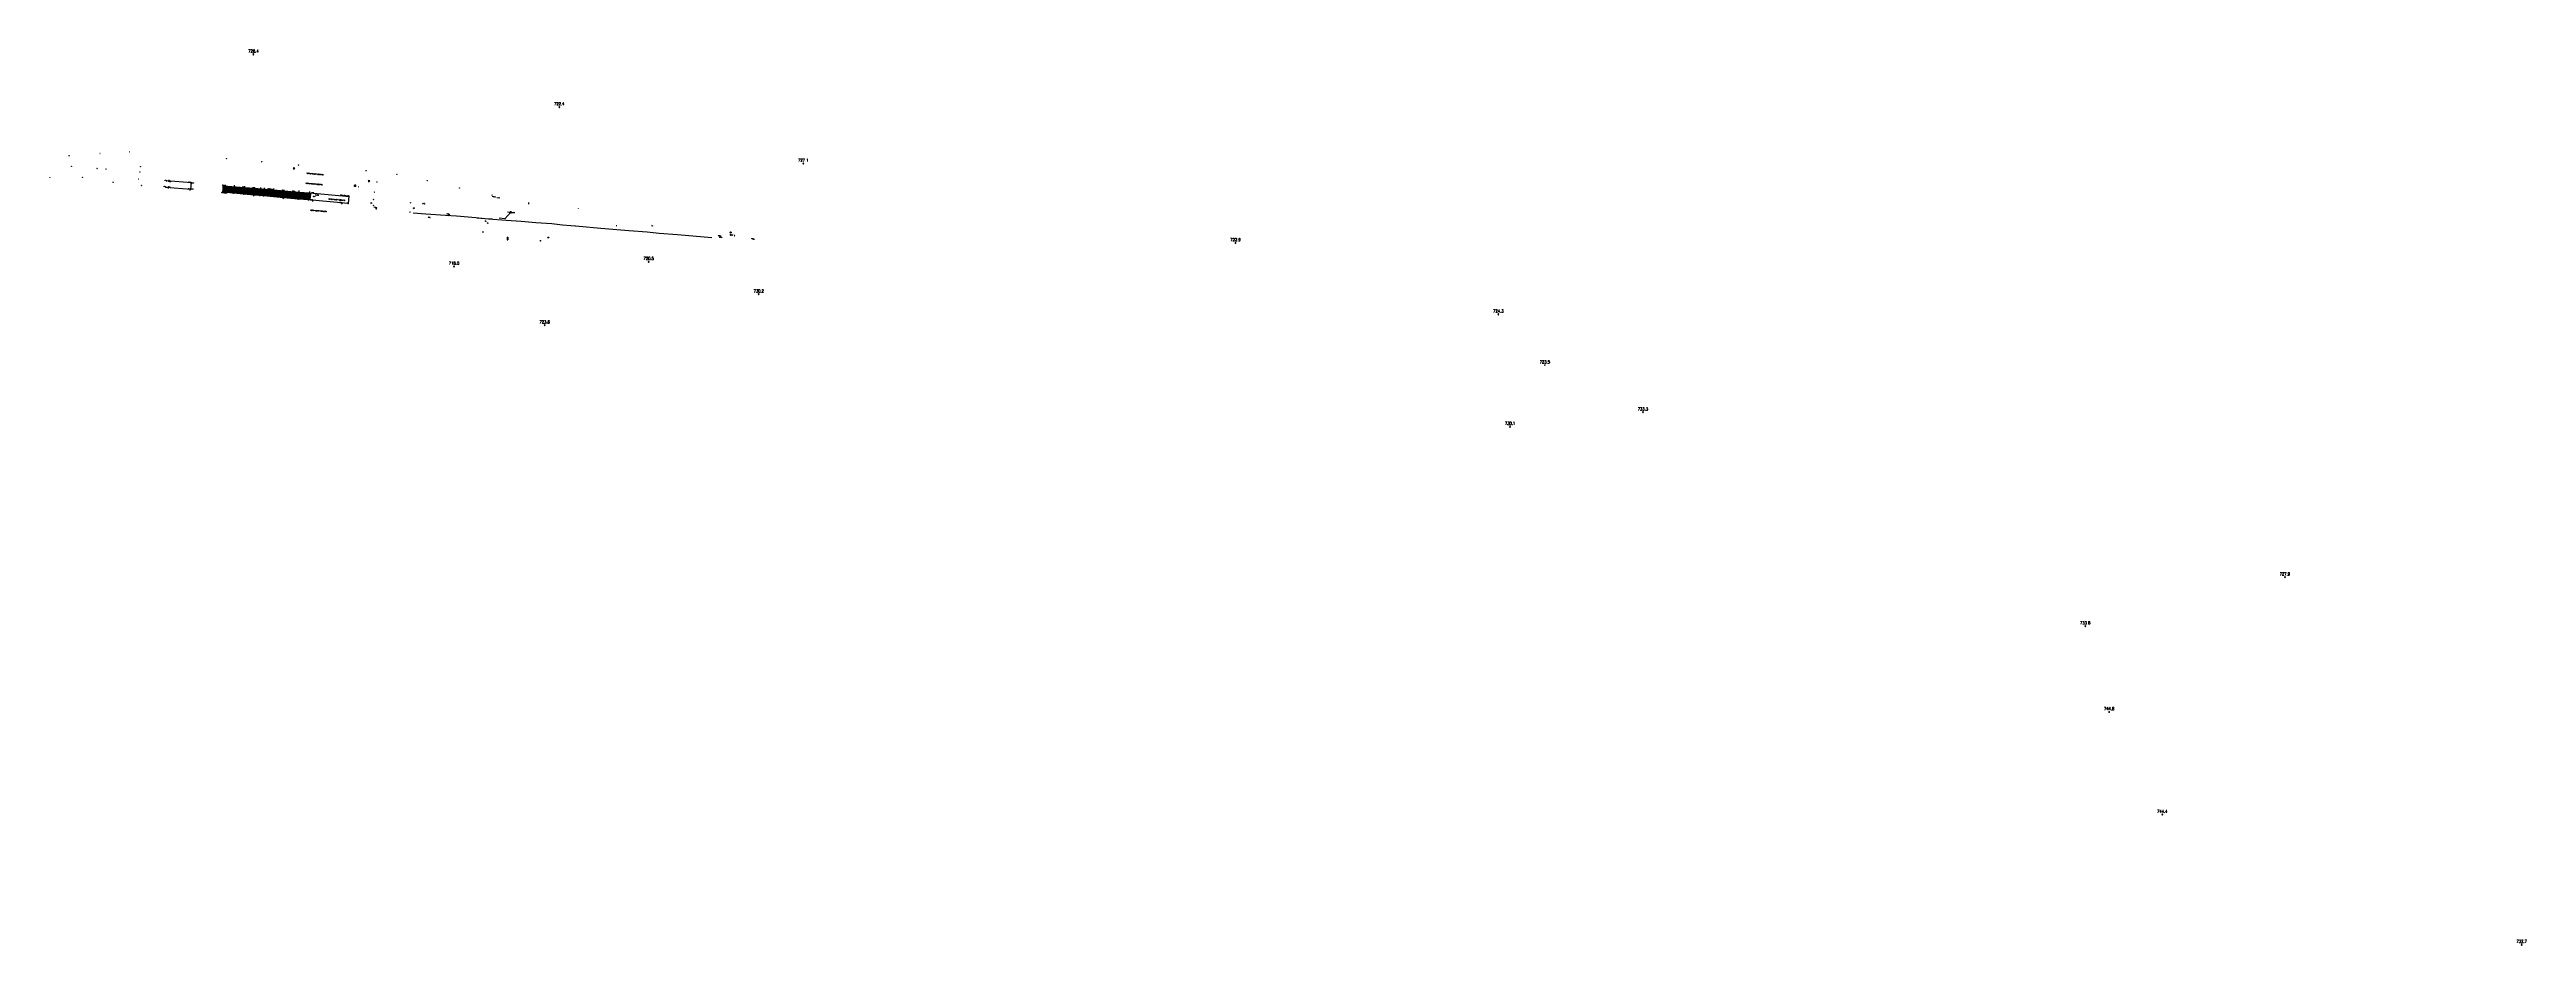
# Model space of a CAD drawing. Header units: metres. Extents: x 320405 to 332543, y 7395686 to 7410003.
# Drawn here: x 328910 to 332272, y 7395936 to 7397151 of the extents above; entities that cross this region are included whole.
import ezdxf
from ezdxf.enums import TextEntityAlignment as Align

# ---------------------------------------------------------------- set-up
doc = ezdxf.new("R2010")
doc.units = ezdxf.units.M
doc.header["$LTSCALE"] = 10
doc.header["$MEASUREMENT"] = 0
for name, pattern in [('ACAD_ISO12W100', [21, 12, -3, 0, -3, 0, -3]), ('CONTINUO', [0]), ('DASHDOTX2', [2, 1, -0.5, 0, -0.5]), ('DASHEDX2', [1.5, 1, -0.5]), ('LIN0', [0])]:
    doc.linetypes.add(name, pattern=pattern)
for name, color, linetype in [('APOIO', 8, 'Continuous'), ('C-COTAS', 8, 'Continuous'), ('CHAVE', 8, 'Continuous'), ('F-AMV existente permanecer', 130, 'Continuous'), ('F-IND KM', 4, 'Continuous'), ('FOLHA A1 - CPTM', 7, 'LIN0'), ('L-CHAMADA', 8, 'Continuous'), ('LEGENDA', 2, 'Continuous'), ('N-RUA', 8, 'Continuous'), ('P-PLATAFORM', 3, 'Continuous'), ('Pontos Cotados', 45, 'Continuous'), ('POSTE', 8, 'Continuous'), ('PV', 45, 'Continuous'), ('PVNI', 8, 'Continuous'), ('Pórtico RA', 1, 'DASHDOTX2'), ('SAPATA', 8, 'Continuous'), ('SEMÁFARO_ANÃO', 8, 'Continuous'), ('T-BASE', 252, 'CONTINUO'), ('T-HAT', 8, 'Continuous'), ('T-MESA', 8, 'Continuous'), ('T-OAE', 8, 'DASHEDX2'), ('T-PONTOS_IRRADIADOS', 8, 'Continuous'), ('T-PONTOS_IRRADIADOS_ELETRICA', 8, 'CONTINUO'), ('T-SUPERIOR', 8, 'Continuous'), ('T-SUPORTE', 8, 'Continuous'), ('T-TELA', 8, 'ACAD_ISO12W100'), ('T-TEXTO', 3, 'Continuous'), ('TORRE', 8, 'Continuous'), ('TUBO', 45, 'Continuous'), ('V-KM-VIA 2', 4, 'Continuous')]:
    doc.layers.add(name, color=color, linetype=linetype)
doc.layers.get('FOLHA A1 - CPTM').off()
doc.styles.add('1MM', font='romans.shx', dxfattribs={"height": 1})
doc.styles.add('L80', font='simplex', dxfattribs={"height": 1.016})
doc.styles.add('SIMPLEX', font='simplex', dxfattribs={"height": 0.2})
doc.styles.get("Standard").update_dxf_attribs({"font": 'arial.ttf'})
doc.styles.add('Style-STANDARD', font='STANDARD.shx')

# ---------------------------------------------------------------- blocks, each defined once
blk = doc.blocks.new('lbl_tic')
blk.add_line((0, -0.04165), (0, 0.04165))
blk = doc.blocks.new('KM')
at = {"layer": 'F-IND KM'}
blk.add_hatch(color=3, dxfattribs=at).paths.add_polyline_path([(210357.7, 212721.9, 0.414214), (210358.6, 212721), (210358.6, 212722.8, 0.414214)])
at = {"layer": 'F-IND KM', "color": 3}
blk.add_line((210358.6, 212722.8), (210358.6, 212721), dxfattribs=at)
blk.add_circle((210358.6, 212721.9), 0.9, dxfattribs=at)
at = {"layer": 'F-IND KM', "xscale": 14.63625450179016, "yscale": 14.63625450179016, "zscale": 14.63625450179016, "rotation": 0.4409380178296996}
blk.add_blockref('lbl_tic', (210358.6, 212721.9), dxfattribs=at)
blk = doc.blocks.new('SIMB_11')
at = {"color": 0, "linetype": 'Continuous', "flags": 128}
for points in [[(0, 0.3), (0, 0.8)], [(0, -0.8), (0, -0.3)]]:
    blk.add_lwpolyline(points, dxfattribs=at)
at = {"color": 0, "linetype": 'Continuous'}
blk.add_circle((0, 0), 0.25, dxfattribs=at)
for tag in ['desc:', 'pto:', 'cota:']:
    blk.add_attdef(tag, (0, 0), '', height=1)
blk = doc.blocks.new('PV')
for radius in [0.05, 0.0375]:
    blk.add_circle((0, 0), radius)
blk = doc.blocks.new('SN')
at = {"color": 7}
blk.add_line((0.3, 0.2), (0, 0), dxfattribs=at)
at = {"color": 3, "linetype": 'LIN0'}
blk.add_circle((0.5, 0.3), 0.184, dxfattribs=at)
at = {"color": 1, "linetype": 'LIN0'}
blk.add_circle((0.8, 0.5), 0.184, dxfattribs=at)
blk = doc.blocks.new('P1')
for p, q in [((-0.3, 0), (-0.8, 0)), ((0.3, 0), (0.8, 0))]:
    blk.add_line(p, q)
blk.add_circle((0, 0), 0.3)
blk = doc.blocks.new('SETA3')
for p, q in [((-0.5, 0.6), (0.1, 0.1)), ((-0.1, -0.1), (-0.5, 0.6)), ((-0.1, -0.1), (0.1, 0.1))]:
    blk.add_line(p, q)
blk = doc.blocks.new('MARCO')
at = {"layer": 'LEGENDA', "color": 1}
for p, q in [((0, 0.08), (0, -0.06)), ((0.05, 0), (-0.05, 0))]:
    blk.add_line(p, q, dxfattribs=at)
at = {"layer": 'LEGENDA', "flags": 128}
blk.add_lwpolyline([(0, 0.06), (-0.06, -0.04), (0.06, -0.04)], close=True, dxfattribs=at)
at = {"layer": 'LEGENDA', "const_width": 0.0117, "flags": 128}
blk.add_lwpolyline([(-0.01, 0, 1), (0.01, 0, 1)], format="xyb", close=True, dxfattribs=at)
blk = doc.blocks.new('SIMB_43')
at = {"color": 0, "linetype": 'Continuous'}
blk.add_circle((0, 0), 0.75, dxfattribs=at)
at = {"color": 0, "style": 'SIMPLEX'}
blk.add_text('PV', height=1, dxfattribs=at).set_placement((-0.8, 1))
for tag in ['desc:', 'pto:', 'cota:']:
    blk.add_attdef(tag, (0, 0), '', height=1)
blk = doc.blocks.new('SIMB_PONTO')
at = {"color": 0}
blk.add_point((0, 0), dxfattribs=at)
for tag in ['desc:', 'pto:', 'cota:']:
    blk.add_attdef(tag, (0, 0), '', height=1)
blk = doc.blocks.new('A$C386F73E5')
at = {"layer": 'T-HAT'}
h = blk.add_hatch(dxfattribs=at)
h.set_pattern_fill('ANSI31', color=256, scale=5, angle=85, style=0)
h.paths.add_polyline_path([(156507.9, 252810.8), (156507.3, 252803.7), (156625.6, 252793.3), (156626.3, 252801)])
at = {"layer": 'T-MESA', "flags": 128}
for points in [[(156430, 252809.7), (156464.1, 252806.7), (156464.9, 252815.3), (156430.8, 252818.1)], [(156507.3, 252803.7), (156625.6, 252793.3)], [(156626.3, 252801), (156507.9, 252810.8)], [(156626.3, 252801), (156625.6, 252793.3)]]:
    blk.add_lwpolyline(points, dxfattribs=at)
at = {"layer": 'T-OAE', "flags": 128}
for points in [[(156522.5, 252812.4), (156521.3, 252799.7)], [(156536.8, 252811.2), (156535.6, 252798.4)], [(156558.6, 252809.4), (156557.4, 252796.5)], [(156563.6, 252809), (156562.4, 252796.1)], [(156571.1, 252808.4), (156569.9, 252795.4)], [(156576.1, 252807.9), (156574.8, 252794.9)], [(156610.5, 252805.1), (156609.2, 252792)], [(156610.5, 252805.1), (156609.4, 252793.8)], [(156624.8, 252804), (156623.5, 252790.7)]]:
    blk.add_lwpolyline(points, dxfattribs=at)
at = {"layer": 'T-SUPERIOR', "flags": 128}
blk.add_lwpolyline([(156604.9, 252803.7), (156630.2, 252801.7), (156674.8, 252797.9), (156678.4, 252797.6), (156677.5, 252787.8), (156623.7, 252792.6), (156609.4, 252793.8), (156589.5, 252795.5), (156562.5, 252797.9), (156557.6, 252798.4), (156549.6, 252799), (156535.8, 252800.3), (156521.5, 252801.6), (156507.2, 252802.9), (156508, 252811.6), (156536.7, 252809.4), (156550.5, 252808.2), (156571, 252806.5), (156575.9, 252806.1), (156590.3, 252804.9)], close=True, dxfattribs=at)
at = {"layer": 'T-SUPORTE'}
for points in [[(156434, 252819.3), (156433.8, 252817.9)], [(156463.7, 252815.4), (156463.8, 252816.8)], [(156433, 252809.4), (156432.9, 252807.9)], [(156463.1, 252805.3), (156463.2, 252806.8)], [(156509.9, 252801.1), (156510, 252802.6)], [(156510.8, 252811.4), (156511, 252812.8)], [(156549.5, 252797.6), (156549.6, 252799)], [(156550.5, 252808.2), (156550.6, 252809.7)], [(156589.4, 252794.1), (156589.5, 252795.5)], [(156590.3, 252804.9), (156590.5, 252806.4)], [(156629.3, 252790.6), (156629.4, 252792.1)], [(156630.2, 252801.7), (156630.3, 252803.1)], [(156669, 252787.1), (156669.2, 252788.6)], [(156670, 252798.3), (156670.2, 252799.7)]]:
    blk.add_lwpolyline(points, dxfattribs=at)
at = {"layer": 'T-PONTOS_IRRADIADOS_ELETRICA'}
ref = blk.add_blockref('SIMB_PONTO', (156430.8, 252818.1), dxfattribs=dict(at, xscale=0.8, yscale=0.8, zscale=0.8))
ref.add_attrib('COTA', '730,643', dxfattribs={"layer": '0', "color": 8, "height": 0.75, "rotation": 175, "style": 'SIMPLEX', "width": 0.667155}).set_placement((156430.8, 252819.1), (156427.9, 252819.3), align=Align.FIT)
ref = blk.add_blockref('SIMB_PONTO', (156433.8, 252817.9), dxfattribs=dict(at, xscale=0.8, yscale=0.8, zscale=0.8))
ref.add_attrib('COTA', '730,797', dxfattribs={"layer": '0', "color": 8, "height": 0.75, "rotation": 175, "style": 'SIMPLEX', "width": 0.667155}).set_placement((156436.8, 252817.4), (156433.9, 252817.6), align=Align.FIT)
ref = blk.add_blockref('SIMB_PONTO', (156463.7, 252815.5), dxfattribs=dict(at, xscale=0.8, yscale=0.8, zscale=0.8))
ref.add_attrib('COTA', '730,776', dxfattribs={"layer": '0', "color": 8, "height": 0.75, "rotation": 175, "style": 'SIMPLEX', "width": 0.672579}).set_placement((156463.8, 252816.4), (156460.8, 252816.7), align=Align.FIT)
ref = blk.add_blockref('SIMB_PONTO', (156464.9, 252815.3), dxfattribs=dict(at, xscale=0.8, yscale=0.8, zscale=0.8))
ref.add_attrib('COTA', '730,625', dxfattribs={"layer": '0', "color": 8, "height": 0.75, "rotation": 175, "style": 'SIMPLEX', "width": 0.667155}).set_placement((156468.3, 252815.6), (156465.4, 252815.9), align=Align.FIT)
ref = blk.add_blockref('SIMB_PONTO', (156430, 252809.7), dxfattribs=dict(at, xscale=0.8, yscale=0.8, zscale=0.8))
ref.add_attrib('COTA', '730,656', dxfattribs={"layer": '0', "color": 8, "height": 0.75, "rotation": 175, "style": 'SIMPLEX', "width": 0.672579}).set_placement((156430.1, 252810.6), (156427.1, 252810.9), align=Align.FIT)
ref = blk.add_blockref('SIMB_PONTO', (156433, 252809.3), dxfattribs=dict(at, xscale=0.8, yscale=0.8, zscale=0.8))
ref.add_attrib('COTA', '730,790', dxfattribs={"layer": '0', "color": 8, "height": 0.75, "rotation": 175, "style": 'SIMPLEX', "width": 0.667155}).set_placement((156436.1, 252810.2), (156433.2, 252810.4), align=Align.FIT)
ref = blk.add_blockref('SIMB_PONTO', (156463.2, 252806.7), dxfattribs=dict(at, xscale=0.8, yscale=0.8, zscale=0.8))
ref.add_attrib('COTA', '730,789', dxfattribs={"layer": '0', "color": 8, "height": 0.75, "rotation": 175, "style": 'SIMPLEX', "width": 0.672579}).set_placement((156463.2, 252807.7), (156460.3, 252807.9), align=Align.FIT)
ref = blk.add_blockref('SIMB_PONTO', (156464.1, 252806.7), dxfattribs=dict(at, xscale=0.8, yscale=0.8, zscale=0.8))
ref.add_attrib('COTA', '730,641', dxfattribs={"layer": '0', "color": 8, "height": 0.75, "rotation": 175, "style": 'SIMPLEX', "width": 0.697233}).set_placement((156467.4, 252807.3), (156464.5, 252807.6), align=Align.FIT)
ref = blk.add_blockref('SIMB_PONTO', (156509, 252802.7), dxfattribs=dict(at, xscale=0.8, yscale=0.8, zscale=0.8))
ref.add_attrib('COTA', '730,631', dxfattribs={"layer": '0', "color": 8, "height": 0.75, "rotation": 175, "style": 'SIMPLEX', "width": 0.697233}).set_placement((156508.4, 252802.7), (156505.6, 252803), align=Align.FIT)
ref = blk.add_blockref('SIMB_PONTO', (156509.8, 252811.5), dxfattribs=dict(at, xscale=0.8, yscale=0.8, zscale=0.8))
ref.add_attrib('COTA', '730,615', dxfattribs={"layer": '0', "color": 8, "height": 0.75, "rotation": 175, "style": 'SIMPLEX', "width": 0.668182}).set_placement((156509.7, 252812.4), (156506.9, 252812.7), align=Align.FIT)
ref = blk.add_blockref('SIMB_PONTO', (156507.3, 252803.7), dxfattribs=dict(at, xscale=0.8, yscale=0.8, zscale=0.8))
ref.add_attrib('COTA', '727,499', dxfattribs={"layer": '0', "color": 8, "height": 0.75, "rotation": 175, "style": 'SIMPLEX', "width": 0.672579}).set_placement((156510.6, 252804.4), (156507.6, 252804.7), align=Align.FIT)
ref = blk.add_blockref('SIMB_PONTO', (156507.9, 252810.8), dxfattribs=dict(at, xscale=0.8, yscale=0.8, zscale=0.8))
ref.add_attrib('COTA', '727,494', dxfattribs={"layer": '0', "color": 8, "height": 0.75, "rotation": 175, "style": 'SIMPLEX', "width": 0.661818}).set_placement((156511.3, 252810.4), (156508.3, 252810.7), align=Align.FIT)
ref = blk.add_blockref('SIMB_PONTO', (156510, 252802.5), dxfattribs=dict(at, xscale=0.8, yscale=0.8, zscale=0.8))
ref.add_attrib('COTA', '730,809', dxfattribs={"layer": '0', "color": 8, "height": 0.75, "rotation": 175, "style": 'SIMPLEX', "width": 0.672579}).set_placement((156513.1, 252802), (156510.2, 252802.3), align=Align.FIT)
ref = blk.add_blockref('SIMB_PONTO', (156521.5, 252801.6), dxfattribs=dict(at, xscale=0.8, yscale=0.8, zscale=0.8))
ref.add_attrib('COTA', '730,620', dxfattribs={"layer": '0', "color": 8, "height": 0.75, "rotation": 175, "style": 'SIMPLEX', "width": 0.667155}).set_placement((156521.5, 252802.5), (156518.6, 252802.8), align=Align.FIT)
ref = blk.add_blockref('SIMB_PONTO', (156535.8, 252800.3), dxfattribs=dict(at, xscale=0.8, yscale=0.8, zscale=0.8))
ref.add_attrib('COTA', '730,603', dxfattribs={"layer": '0', "color": 8, "height": 0.75, "rotation": 175, "style": 'SIMPLEX', "width": 0.667155}).set_placement((156535.8, 252801.2), (156532.9, 252801.5), align=Align.FIT)
ref = blk.add_blockref('SIMB_PONTO', (156536.7, 252809.4), dxfattribs=dict(at, xscale=0.8, yscale=0.8, zscale=0.8))
ref.add_attrib('COTA', '730,621', dxfattribs={"layer": '0', "color": 8, "height": 0.75, "rotation": 175, "style": 'SIMPLEX', "width": 0.697233}).set_placement((156536.6, 252810.3), (156533.8, 252810.6), align=Align.FIT)
ref = blk.add_blockref('SIMB_PONTO', (156549.6, 252799), dxfattribs=dict(at, xscale=0.8, yscale=0.8, zscale=0.8))
ref.add_attrib('COTA', '730,872', dxfattribs={"layer": '0', "color": 8, "height": 0.75, "rotation": 175, "style": 'SIMPLEX', "width": 0.667155}).set_placement((156549.6, 252800), (156546.7, 252800.2), align=Align.FIT)
ref = blk.add_blockref('SIMB_PONTO', (156550.5, 252808.2), dxfattribs=dict(at, xscale=0.8, yscale=0.8, zscale=0.8))
ref.add_attrib('COTA', '730,801', dxfattribs={"layer": '0', "color": 8, "height": 0.75, "rotation": 175, "style": 'SIMPLEX', "width": 0.697233}).set_placement((156550.4, 252809.2), (156547.6, 252809.5), align=Align.FIT)
ref = blk.add_blockref('SIMB_PONTO', (156557.6, 252798.4), dxfattribs=dict(at, xscale=0.8, yscale=0.8, zscale=0.8))
ref.add_attrib('COTA', '730,599', dxfattribs={"layer": '0', "color": 8, "height": 0.75, "rotation": 175, "style": 'SIMPLEX', "width": 0.672579}).set_placement((156557.6, 252799.3), (156554.7, 252799.6), align=Align.FIT)
ref = blk.add_blockref('SIMB_PONTO', (156562.5, 252797.9), dxfattribs=dict(at, xscale=0.8, yscale=0.8, zscale=0.8))
ref.add_attrib('COTA', '730,606', dxfattribs={"layer": '0', "color": 8, "height": 0.75, "rotation": 175, "style": 'SIMPLEX', "width": 0.672579}).set_placement((156562.6, 252798.9), (156559.6, 252799.1), align=Align.FIT)
ref = blk.add_blockref('SIMB_PONTO', (156571, 252806.5), dxfattribs=dict(at, xscale=0.8, yscale=0.8, zscale=0.8))
ref.add_attrib('COTA', '730,589', dxfattribs={"layer": '0', "color": 8, "height": 0.75, "rotation": 175, "style": 'SIMPLEX', "width": 0.672579}).set_placement((156571, 252807.5), (156568, 252807.7), align=Align.FIT)
ref = blk.add_blockref('SIMB_PONTO', (156575.9, 252806.1), dxfattribs=dict(at, xscale=0.8, yscale=0.8, zscale=0.8))
ref.add_attrib('COTA', '730,611', dxfattribs={"layer": '0', "color": 8, "height": 0.75, "rotation": 175, "style": 'SIMPLEX', "width": 0.699427}).set_placement((156575.8, 252807), (156573, 252807.3), align=Align.FIT)
ref = blk.add_blockref('SIMB_PONTO', (156589.5, 252795.5), dxfattribs=dict(at, xscale=0.8, yscale=0.8, zscale=0.8))
ref.add_attrib('COTA', '730,831', dxfattribs={"layer": '0', "color": 8, "height": 0.75, "rotation": 175, "style": 'SIMPLEX', "width": 0.697233}).set_placement((156589.5, 252796.5), (156586.6, 252796.7), align=Align.FIT)
ref = blk.add_blockref('SIMB_PONTO', (156590.3, 252804.9), dxfattribs=dict(at, xscale=0.8, yscale=0.8, zscale=0.8))
ref.add_attrib('COTA', '730,841', dxfattribs={"layer": '0', "color": 8, "height": 0.75, "rotation": 175, "style": 'SIMPLEX', "width": 0.697233}).set_placement((156590.3, 252805.9), (156587.5, 252806.2), align=Align.FIT)
ref = blk.add_blockref('SIMB_PONTO', (156604.9, 252803.7), dxfattribs=dict(at, xscale=0.8, yscale=0.8, zscale=0.8))
ref.add_attrib('COTA', '730,568', dxfattribs={"layer": '0', "color": 8, "height": 0.75, "rotation": 175, "style": 'SIMPLEX', "width": 0.667155}).set_placement((156604.9, 252804.7), (156601.9, 252804.9), align=Align.FIT)
ref = blk.add_blockref('SIMB_PONTO', (156609.4, 252793.8), dxfattribs=dict(at, xscale=0.8, yscale=0.8, zscale=0.8))
ref.add_attrib('COTA', '730,621', dxfattribs={"layer": '0', "color": 8, "height": 0.75, "rotation": 175, "style": 'SIMPLEX', "width": 0.697233}).set_placement((156609.4, 252794.8), (156606.5, 252795), align=Align.FIT)
ref = blk.add_blockref('SIMB_PONTO', (156623.7, 252792.6), dxfattribs=dict(at, xscale=0.8, yscale=0.8, zscale=0.8))
ref.add_attrib('COTA', '730,635', dxfattribs={"layer": '0', "color": 8, "height": 0.75, "rotation": 175, "style": 'SIMPLEX', "width": 0.667155}).set_placement((156623.7, 252793.5), (156620.7, 252793.8), align=Align.FIT)
ref = blk.add_blockref('SIMB_PONTO', (156625.6, 252793.3), dxfattribs=dict(at, xscale=0.8, yscale=0.8, zscale=0.8))
ref.add_attrib('COTA', '727,505', dxfattribs={"layer": '0', "color": 8, "height": 0.75, "rotation": 175, "style": 'SIMPLEX', "width": 0.667155}).set_placement((156625.6, 252794.2), (156622.6, 252794.5), align=Align.FIT)
ref = blk.add_blockref('SIMB_PONTO', (156626.3, 252801), dxfattribs=dict(at, xscale=0.8, yscale=0.8, zscale=0.8))
ref.add_attrib('COTA', '727,494', dxfattribs={"layer": '0', "color": 8, "height": 0.75, "rotation": 175, "style": 'SIMPLEX', "width": 0.661818}).set_placement((156626, 252800.9), (156623, 252801.1), align=Align.FIT)
ref = blk.add_blockref('SIMB_PONTO', (156629.4, 252792), dxfattribs=dict(at, xscale=0.8, yscale=0.8, zscale=0.8))
ref.add_attrib('COTA', '730,880', dxfattribs={"layer": '0', "color": 8, "height": 0.75, "rotation": 175, "style": 'SIMPLEX', "width": 0.667155}).set_placement((156629.4, 252793), (156626.5, 252793.2), align=Align.FIT)
ref = blk.add_blockref('SIMB_PONTO', (156630.2, 252801.7), dxfattribs=dict(at, xscale=0.8, yscale=0.8, zscale=0.8))
ref.add_attrib('COTA', '730,811', dxfattribs={"layer": '0', "color": 8, "height": 0.75, "rotation": 175, "style": 'SIMPLEX', "width": 0.699427}).set_placement((156630.1, 252802.6), (156627.4, 252802.9), align=Align.FIT)
ref = blk.add_blockref('SIMB_PONTO', (156669.2, 252788.5), dxfattribs=dict(at, xscale=0.8, yscale=0.8, zscale=0.8))
ref.add_attrib('COTA', '730,889', dxfattribs={"layer": '0', "color": 8, "height": 0.75, "rotation": 175, "style": 'SIMPLEX', "width": 0.672579}).set_placement((156669.2, 252789.5), (156666.2, 252789.7), align=Align.FIT)
ref = blk.add_blockref('SIMB_PONTO', (156670, 252798.3), dxfattribs=dict(at, xscale=0.8, yscale=0.8, zscale=0.8))
ref.add_attrib('COTA', '730,843', dxfattribs={"layer": '0', "color": 8, "height": 0.75, "rotation": 175, "style": 'SIMPLEX', "width": 0.667155}).set_placement((156670, 252799.3), (156667.1, 252799.5), align=Align.FIT)
ref = blk.add_blockref('SIMB_PONTO', (156674.8, 252797.9), dxfattribs=dict(at, xscale=0.8, yscale=0.8, zscale=0.8))
ref.add_attrib('COTA', '730,628', dxfattribs={"layer": '0', "color": 8, "height": 0.75, "rotation": 175, "style": 'SIMPLEX', "width": 0.667155}).set_placement((156674.8, 252798.8), (156671.9, 252799.1), align=Align.FIT)
ref = blk.add_blockref('SIMB_PONTO', (156677.5, 252787.8), dxfattribs=dict(at, xscale=0.8, yscale=0.8, zscale=0.8))
ref.add_attrib('COTA', '730,645', dxfattribs={"layer": '0', "color": 8, "height": 0.75, "rotation": 175, "style": 'SIMPLEX', "width": 0.667155}).set_placement((156677.5, 252788.8), (156674.6, 252789), align=Align.FIT)
ref = blk.add_blockref('SIMB_PONTO', (156678.4, 252797.6), dxfattribs=dict(at, xscale=0.8, yscale=0.8, zscale=0.8))
ref.add_attrib('COTA', '730,657', dxfattribs={"layer": '0', "color": 8, "height": 0.75, "rotation": 175, "style": 'SIMPLEX', "width": 0.667155}).set_placement((156678.4, 252798.5), (156675.5, 252798.8), align=Align.FIT)
at = {"layer": 'T-TEXTO', "extrusion": (-3.3783e-08, -1.51906e-09, 1), "style": '1MM'}
for s, p in [('"MESA"', (156632.9, 252797.6, 1446)), ('SUPORTE', (156637.2, 252799.4, 1446))]:
    blk.add_text(s, height=0.75, rotation=175.2647, dxfattribs=at).set_placement(p)
blk = doc.blocks.new('SM')
blk.add_circle((0, 0), 0.205)
blk = doc.blocks.new('Poste de concreto 10.5 m')
h = blk.add_hatch(color=2)
h.paths.add_polyline_path([(0.1, 0.3), (-0.1, 0.1), (0.1, 0.1)])
h.paths.add_polyline_path([(0.1, -0.1), (0.3, 0.1), (0.1, 0.1)])
at = {"layer": 'Pórtico RA'}
for p, q in [((0.1, 0.4), (-0.1, 0.1)), ((0.1, 0.3), (-0.1, 0.1)), ((0.1, -0.1), (-0.1, 0.1)), ((0.1, -0.1), (-0.1, 0.1)), ((-0.1, 0.1), (0.4, 0.1)), ((0.3, 0.2), (0, 0)), ((0.4, 0.1), (0.1, 0.4)), ((0.1, -0.1), (0.1, 0.4)), ((0.3, 0.1), (0.1, 0.3)), ((0.3, 0.1), (0.1, -0.1)), ((0.4, 0.1), (0.1, -0.1))]:
    blk.add_line(p, q, dxfattribs=at)
blk = doc.blocks.new('A$C5A6446E7')
at = {"xscale": -1, "rotation": 306.8177223651743}
blk.add_blockref('Poste de concreto 10.5 m', (156395.6, 252837.3), dxfattribs=at)
blk = doc.blocks.new('topografia ÁGUA BRANCA - LAPA_X')
at = {"layer": 'P-PLATAFORM'}
h = blk.add_hatch(dxfattribs=at)
h.set_pattern_fill('ANSI31', color=8, scale=10, style=0)
h.set_pattern_definition([(45, (-3.1749, 5.3358), (-0.8838834765, 0.8838834765), [])])
h.paths.add_polyline_path([(156504.8, 252816.2), (156504.1, 252809.1), (156622.4, 252798.6), (156623.1, 252806.3)])
at = {"layer": 'C-COTAS'}
blk.add_line((156919.3, 252792.5), (156919.6, 252795), dxfattribs=at)
blk.add_line((156919.3, 252792.5), (156919.6, 252795), dxfattribs=at)
at = {"layer": 'CHAVE', "extrusion": (-6.72434e-13, -3.96058e-08, 1)}
for points, elevation in [([(156783.1, 252774.5), (156783.2, 252774.9)], 723.6), ([(156785.3, 252774.1), (156783.1, 252774.5)], 723.6), ([(156785.4, 252774.6), (156783.2, 252774.9)], 723.6), ([(156785.3, 252774.1), (156785.4, 252774.6)], 723.6), ([(156945.2, 252747.7), (156945.1, 252747.3)], 723.8), ([(156946.5, 252747.2), (156945.1, 252747.3)], 723.8), ([(156946.5, 252747.6), (156945.2, 252747.7)], 723.8), ([(156946.5, 252747.6), (156946.5, 252747.2)], 723.8), ([(157038, 252763.8), (157038, 252764.2)], 723.1), ([(157038, 252764.2), (157038.8, 252764.1)], 723.1), ([(157038, 252763.8), (157038.7, 252763.8)], 723.1), ([(157038.7, 252763.8), (157038.8, 252764.1)], 723.1), ([(157087.4, 252763.7), (157086.6, 252763.9)], 723), ([(157086.6, 252763.9), (157086.6, 252763.5)], 722.9), ([(157087.3, 252763.3), (157086.6, 252763.5)], 723), ([(157087.4, 252763.7), (157087.3, 252763.3)], 723)]:
    blk.add_lwpolyline(points, dxfattribs=dict(at, elevation=elevation))
at = {"layer": 'CHAVE', "extrusion": (9.35047e-09, -1.63643e-08, 1), "elevation": 722.9}
blk.add_lwpolyline([(157198.4, 252750.4), (157198.9, 252750.4), (157199, 252750.9), (157198.5, 252750.9)], close=True, dxfattribs=at)
at = {"layer": 'F-AMV existente permanecer', "ltscale": 0.2}
blk.add_line((156986.6, 252787.4), (156986.5, 252787.1), dxfattribs=at)
at = {"layer": 'L-CHAMADA', "extrusion": (-6.72434e-13, -3.96058e-08, 1), "elevation": 723.3}
blk.add_lwpolyline([(156895, 252781.6), (156887, 252772.7), (156879.1, 252773.6)], dxfattribs=at)
at = {"layer": 'SAPATA', "extrusion": (-6.72434e-13, -3.96058e-08, 1), "elevation": 723.9}
for points in [[(156890.3, 252748), (156890.1, 252744.1)], [(156890.3, 252748), (156890.1, 252744.1)], [(156890.3, 252748), (156891.2, 252748.1)], [(156890.3, 252748), (156891.2, 252748.1)], [(156891.2, 252748.1), (156891, 252744.2)], [(156891.2, 252748.1), (156891, 252744.2)], [(156890.1, 252744.1), (156891, 252744.2)], [(156890.1, 252744.1), (156891, 252744.2)]]:
    blk.add_lwpolyline(points, dxfattribs=at)
at = {"layer": 'T-BASE'}
for p, q in [((156763, 252787.5), (156764.4, 252787.6)), ((156763, 252786.7), (156763, 252787.5)), ((156763, 252786.7), (156764.4, 252786.8)), ((156764.4, 252786.8), (156764.4, 252787.6)), ((156775.4, 252793.6), (156775.3, 252792.8)), ((156775.9, 252792.7), (156775.3, 252792.8)), ((156776, 252793.5), (156775.4, 252793.6)), ((156776, 252793.5), (156775.9, 252792.7)), ((156777.3, 252793.4), (156777.2, 252792.6)), ((156778, 252792.5), (156777.2, 252792.6)), ((156778.1, 252793.4), (156777.3, 252793.4)), ((156778.1, 252793.4), (156778, 252792.5))]:
    blk.add_line(p, q, dxfattribs=at)
at = {"layer": 'T-MESA', "flags": 128}
for points in [[(156623.1, 252806.3), (156504.8, 252816.2)], [(156504.1, 252809.1), (156622.4, 252798.6)], [(156623.1, 252806.3), (156622.4, 252798.6)]]:
    blk.add_lwpolyline(points, dxfattribs=at)
at = {"layer": 'T-OAE', "flags": 128}
for points in [[(156607.3, 252810.5), (156606, 252797.3)], [(156607.3, 252810.5), (156606.2, 252799.2)], [(156621.6, 252809.3), (156620.3, 252796)]]:
    blk.add_lwpolyline(points, dxfattribs=at)
at = {"layer": 'T-SUPERIOR', "flags": 128}
blk.add_lwpolyline([(156601.7, 252809), (156627, 252807), (156671.6, 252803.2), (156675.2, 252802.9), (156674.4, 252793.2), (156620.5, 252797.9), (156606.2, 252799.2), (156586.3, 252800.9), (156559.4, 252803.3), (156554.4, 252803.7), (156546.5, 252804.4), (156532.6, 252805.6), (156518.3, 252806.9), (156504, 252808.2), (156504.8, 252816.9), (156533.5, 252814.7), (156547.3, 252813.6), (156567.8, 252811.8), (156572.7, 252811.4), (156587.2, 252810.3)], close=True, dxfattribs=at)
at = {"layer": 'T-SUPORTE'}
for points in [[(156586.2, 252799.4), (156586.3, 252800.9)], [(156587.2, 252810.3), (156587.3, 252811.7)], [(156626.1, 252795.9), (156626.2, 252797.4)], [(156627, 252807), (156627.1, 252808.5)], [(156665.8, 252792.4), (156666, 252793.9)], [(156666.9, 252803.6), (156667, 252805.1)]]:
    blk.add_lwpolyline(points, dxfattribs=at)
at = {"layer": 'T-TELA', "ltscale": 2}
for points in [[(156847.7, 252773.9), (156821.4, 252776.2), (156806.3, 252777.3), (156779.6, 252779.1), (156762.6, 252780.4)], [(156869.7, 252772.1), (156864.6, 252772.4), (156847.7, 252773.9)], [(157168.1, 252747.6), (157121.5, 252751.4), (157096.4, 252753.4), (157080.3, 252754.8), (157055.2, 252756.8), (157017.1, 252760), (156987.9, 252762.5), (156965.4, 252764.4), (156950.6, 252765.9), (156929.2, 252767.5), (156909.1, 252769.1), (156888.9, 252770.6), (156864.6, 252772.4), (156849.5, 252773.7)], [(157168.1, 252747.6), (157121.5, 252751.4), (157096.4, 252753.4), (157080.3, 252754.8), (157055.2, 252756.8), (157017.1, 252760), (156987.9, 252762.5), (156965.4, 252764.4), (156950.6, 252765.9), (156929.2, 252767.5), (156909.1, 252769.1), (156888.9, 252770.6), (156864.6, 252772.4), (156849.5, 252773.7)]]:
    blk.add_lwpolyline(points, dxfattribs=at)
at = {"layer": 'TORRE'}
for points, elevation in [([(156682.7, 252816.3), (156682.9, 252818.2)], 723.2), ([(156684.7, 252818), (156682.7, 252816.3)], 723.3), ([(156684.6, 252816.1), (156682.7, 252816.3)], 723.2), ([(156684.7, 252818), (156682.9, 252818.2)], 723.3), ([(156682.9, 252818.2), (156684.6, 252816.1)], 723.3), ([(156684.6, 252816.1), (156684.7, 252818)], 723.2), ([(156705.9, 252794.1), (156705, 252794.2)], 723.2), ([(156705, 252794.2), (156705, 252793.5)], 723.3), ([(156705, 252794.2), (156705.8, 252793.4)], 723.3), ([(156705, 252793.5), (156705.9, 252794.1)], 723.2), ([(156705.8, 252793.4), (156705, 252793.5)], 723.2), ([(156705.9, 252794.1), (156705.8, 252793.4)], 723.2)]:
    blk.add_lwpolyline(points, dxfattribs=dict(at, elevation=elevation))
at = {"layer": 'TUBO', "ltscale": 2}
for points, elevation in [([(156874.7, 252802.1), (156869.5, 252802.9)], 722.6), ([(156876.1, 252801.8), (156879.9, 252801.3)], 722.6), ([(156894.5, 252781.5), (156890.4, 252781.8)], 723.3), ([(156895.9, 252781.4), (156900.7, 252781.2)], 722.9)]:
    blk.add_lwpolyline(points, dxfattribs=dict(at, elevation=elevation))
at = {"extrusion": (4.00237e-05, -0.000571998, 1), "xscale": -1, "rotation": 315.5775837744898}
blk.add_blockref('Poste de concreto 10.5 m', (156295.3, 252857.2, -138.4), dxfattribs=at)
at = {"extrusion": (3.32219e-07, 9.3171e-09, 1), "xscale": -1, "rotation": 315.6599753194567}
blk.add_blockref('Poste de concreto 10.5 m', (156337.2, 252860.2, 0.1), dxfattribs=at)
at = {"extrusion": (1.56078e-07, -4.5178e-09, 1), "xscale": -1}
for rotation in [312.4719888183289, 312.4719888184259]:
    blk.add_blockref('Poste de concreto 10.5 m', (156377.2, 252862.5, 0), dxfattribs=dict(at, rotation=rotation))
at = {"xscale": -1}
for p, rotation in [((156509, 252853.4, 0), 306.8177293921362), ((156509, 252853.4, 0), 306.8177293921362), ((156556.8, 252849.4, 0), 306.8177293921362), ((156556.8, 252849.4, 0), 306.8177293921362), ((156298.7, 252842.8), 306.8177223655088), ((156313.6, 252827.9), 301.9787576449824), ((156333.3, 252840), 306.8177223818534), ((156345.6, 252839), 306.8177223821834), ((156391.4, 252835.3), 306.8177223821834), ((156606.6, 252845.2, 0), 306.8177293921362), ((156606.6, 252845.2, 0), 306.8177293921362), ((156698.4, 252837.5, 0), 306.8177293921362), ((156713.2, 252822.3), 306.1474927278919), ((156740.3, 252832.8, 0), 302.2033419719323), ((156781.5, 252824.2, 0), 299.1292558226527), ((156781.5, 252824.2, 0), 299.1292558226527), ((156825.4, 252814.4, 0), 299.1292558360855), ((156825.4, 252814.4, 0), 299.1292558360855), ((156708.5, 252790.6), 306.8177293921362), ((156709.7, 252808.5, 723.7), 306.8177293921362), ((156869.4, 252804.7, 723.7), 299.1292558558251), ((156869.4, 252804.7, 723.7), 299.1292558558251)]:
    blk.add_blockref('Poste de concreto 10.5 m', p, dxfattribs=dict(at, rotation=rotation))
for p, rotation in [((156269.3, 252828.1), 222.9399307510256), ((156355, 252821), 40.25125388395536), ((156389.7, 252825.8), 223.6676969702271), ((156393.6, 252816.8), 43.4326241199651), ((156708.9, 252798.9, 724.5), 223.667703985806), ((156758, 252781.9), 226.5394353960523), ((156758, 252781.9), 226.5394353960523), ((156758.8, 252794.7, 724.5), 223.6364655181777), ((156758.8, 252794.7, 724.5), 223.6364655181777)]:
    blk.add_blockref('Poste de concreto 10.5 m', p, dxfattribs=dict(rotation=rotation))
at = {"ltscale": 10, "rotation": 2.088534182224386}
blk.add_blockref('A$C5A6446E7', (9315, -5526.4, 0), dxfattribs=at)
blk.add_blockref('A$C386F73E5', (-3.2, 5.3))
at = {"layer": 'APOIO', "extrusion": (-6.72434e-13, -3.96058e-08, 1), "rotation": 359.9980544466279}
blk.add_blockref('SM', (156983.2, 252763.4, 723.5), dxfattribs=at)
blk.add_blockref('SM', (156983.2, 252763.4, 723.5), dxfattribs=at)
at = {"layer": 'F-IND KM', "xscale": 1.033462500004585, "yscale": 1.033462500004585, "zscale": 1.033462500004585, "rotation": 173.3706547371395}
blk.add_blockref('KM', (398517.2, 446027.3), dxfattribs=at)
at = {"layer": 'FOLHA A1 - CPTM', "color": 1, "linetype": 'Continuous', "ltscale": 10, "xscale": 18.28799999999868, "yscale": 18.28799999999868, "zscale": 18.28799999999868, "rotation": 173.9524771825467}
for p in [(156600.7, 252840.5, 1449.6), (156702.4, 252823.5, 724.8), (156895, 252781.6, 723.3)]:
    blk.add_blockref('MARCO', p, dxfattribs=at)
at = {"layer": 'POSTE', "extrusion": (-6.72434e-13, -3.96058e-08, 1), "rotation": 359.9980544466279}
blk.add_blockref('P1', (156860.9, 252769.5, 723.2), dxfattribs=at)
at = {"layer": 'PV'}
for p in [(156688.5, 252815.8, 723.3), (156688.5, 252815.8, 723.3), (156688.3, 252812.6, 723.5), (156688.3, 252812.6, 723.5)]:
    blk.add_blockref('PV', p, dxfattribs=at)
at = {"layer": 'PVNI', "extrusion": (-6.72434e-13, -3.96058e-08, 1), "rotation": 359.9980544466279}
blk.add_blockref('PV', (156902.4, 252771.8, 723.1), dxfattribs=at)
at = {"layer": 'SEMÁFARO_ANÃO', "extrusion": (-6.72434e-13, -3.96058e-08, 1)}
for p, rotation in [((156858, 252754.9, 723.8), 147.2241785143046), ((156864.3, 252767, 723.5), 147.2241785143046), ((156935.4, 252743.9, 723.6), 235.0493389929391)]:
    blk.add_blockref('SN', p, dxfattribs=dict(at, rotation=rotation))
at = {"layer": 'T-PONTOS_IRRADIADOS'}
ref = blk.add_blockref('SIMB_43', (156712.5, 252787.2, 722.8), dxfattribs=dict(at, xscale=0.8, yscale=0.8, zscale=0.8, rotation=175.0000000005686))
ref.add_attrib('COTA', '722,816', dxfattribs={"layer": '0', "color": 8, "height": 0.75, "rotation": 175, "style": 'SIMPLEX', "width": 0.673797}).set_placement((156712.3, 252788.3), (156709.5, 252788.5), align=Align.FIT)
ref = blk.add_blockref('SIMB_43', (156811.1, 252778.5, 722.9), dxfattribs=dict(at, xscale=0.8, yscale=0.8, zscale=0.8, rotation=175.0000000005686))
ref.add_attrib('COTA', '722,942', dxfattribs={"layer": '0', "color": 8, "height": 0.75, "rotation": 175, "style": 'SIMPLEX', "width": 0.667155}).set_placement((156811, 252779.6), (156808, 252779.9), align=Align.FIT)
ref = blk.add_blockref('SIMB_11', (157179.7, 252749.5, 723.5), dxfattribs=dict(at, xscale=0.8, yscale=0.8, zscale=0.8, rotation=175.0000000005686))
ref.add_attrib('COTA', '723,527', dxfattribs={"layer": '0', "color": 8, "height": 0.75, "rotation": 175, "style": 'SIMPLEX', "width": 0.667155}).set_placement((157179.6, 252750.7), (157176.7, 252750.9), align=Align.FIT)
ref = blk.add_blockref('SIMB_11', (157181.5, 252747.5, 723.4), dxfattribs=dict(at, xscale=0.8, yscale=0.8, zscale=0.8, rotation=175.0000000005686))
ref.add_attrib('COTA', '723,420', dxfattribs={"layer": '0', "color": 8, "height": 0.75, "rotation": 175, "style": 'SIMPLEX', "width": 0.667155}).set_placement((157181.4, 252748.6), (157178.4, 252748.9), align=Align.FIT)
ref = blk.add_blockref('SIMB_11', (157224.8, 252745.5, 723), dxfattribs=dict(at, xscale=0.8, yscale=0.8, zscale=0.8, rotation=175.0000000005686))
ref.add_attrib('COTA', '722,994', dxfattribs={"layer": '0', "color": 8, "height": 0.75, "rotation": 175, "style": 'SIMPLEX', "width": 0.661818}).set_placement((157224.6, 252746.6), (157221.7, 252746.9), align=Align.FIT)
at = {"layer": 'TUBO', "ltscale": 2}
for p, rotation in [((156871.7, 252802.6, 722.6), 216.5756555976684), ((156878.6, 252801.5, 722.6), 219.68348581925), ((156892.9, 252781.6, 723.3), 222.2914633773698), ((156899, 252781.3, 722.9), 222.8635236245098)]:
    blk.add_blockref('SETA3', p, dxfattribs=dict(at, rotation=rotation))
at = {"layer": 'N-RUA', "style": '1MM'}
for p in [(156639.1, 252819.3, 724.4), (156640.4, 252832.8, 724.4), (156645.2, 252782.8, 724.4), (156670.1, 252798, 724.4)]:
    blk.add_text('PLATAFORMA BARRA-FUNDA', height=1.2, rotation=175.3451, dxfattribs=at).set_placement(p)
at = {"layer": 'V-KM-VIA 2', "style": 'L80'}
blk.add_text('KM3', height=1.39, rotation=173.2577, dxfattribs=at).set_placement((157194.6, 252752.5), align=Align.BOTTOM_CENTER)

msp = doc.modelspace()

# ---------------------------------------------------------------- block references
at = {"rotation": 359.8966389496373}
msp.add_blockref('topografia ÁGUA BRANCA - LAPA_X', (172185.6, 7144432.2), dxfattribs=at)

# ---------------------------------------------------------------- texts
at = {"layer": 'Pontos Cotados', "linetype": 'Continuous', "style": 'Style-STANDARD'}
for s, height, p in [('726.4', 4, (329187.1, 7397149.1, 726.4)), ('x', 3, (329187.1, 7397145.1, 726.4)), ('722.4', 4, (329602.2, 7397077.5, 722.4)), ('x', 3, (329602.2, 7397073.5, 722.4)), ('727.1', 4, (329933.3, 7397001.1, 727.1)), ('x', 3, (329933.3, 7396997.1, 727.1)), ('722.9', 4, (330520, 7396893.2, 722.9)), ('x', 3, (330520, 7396889.2, 722.9)), ('718.0', 4, (329459.3, 7396861.4, 718)), ('x', 3, (329459.3, 7396857.4, 718)), ('720.5', 4, (329723.5, 7396867.8, 720.5)), ('x', 3, (329723.5, 7396863.8, 720.5)), ('730.2', 4, (329872.9, 7396823.8, 730.2)), ('x', 3, (329872.9, 7396819.8, 730.2)), ('723.6', 4, (329582.3, 7396781.7, 723.6)), ('x', 3, (329582.3, 7396777.7, 723.6)), ('724.3', 4, (330876.8, 7396796.4, 724.3)), ('x', 3, (330876.8, 7396792.4, 724.3)), ('723.5', 4, (330939.9, 7396727.5, 723.5)), ('x', 3, (330939.9, 7396723.5, 723.5)), ('730.1', 4, (330892.7, 7396644.1, 730.2)), ('x', 3, (330892.7, 7396640.1, 730.2)), ('733.3', 4, (331073, 7396663.7, 733.3)), ('x', 3, (331073, 7396659.7, 733.3)), ('727.9', 4, (331944.3, 7396440, 727.9)), ('x', 3, (331944.3, 7396436, 727.9)), ('733.6', 4, (331673.3, 7396373.6, 733.6)), ('x', 3, (331673.3, 7396369.6, 733.6)), ('744.8', 4, (331705.8, 7396257.1, 744.8)), ('x', 3, (331705.8, 7396253.1, 744.8)), ('744.4', 4, (331777.9, 7396118.1, 744.4)), ('x', 3, (331777.9, 7396114.1, 744.4)), ('732.7', 4, (332265.7, 7395941.6, 732.7)), ('x', 3, (332265.7, 7395937.6, 732.7))]:
    msp.add_text(s, height=height, dxfattribs=at).set_placement(p, align=Align.MIDDLE_CENTER)

doc.saveas('drawing.dxf')
